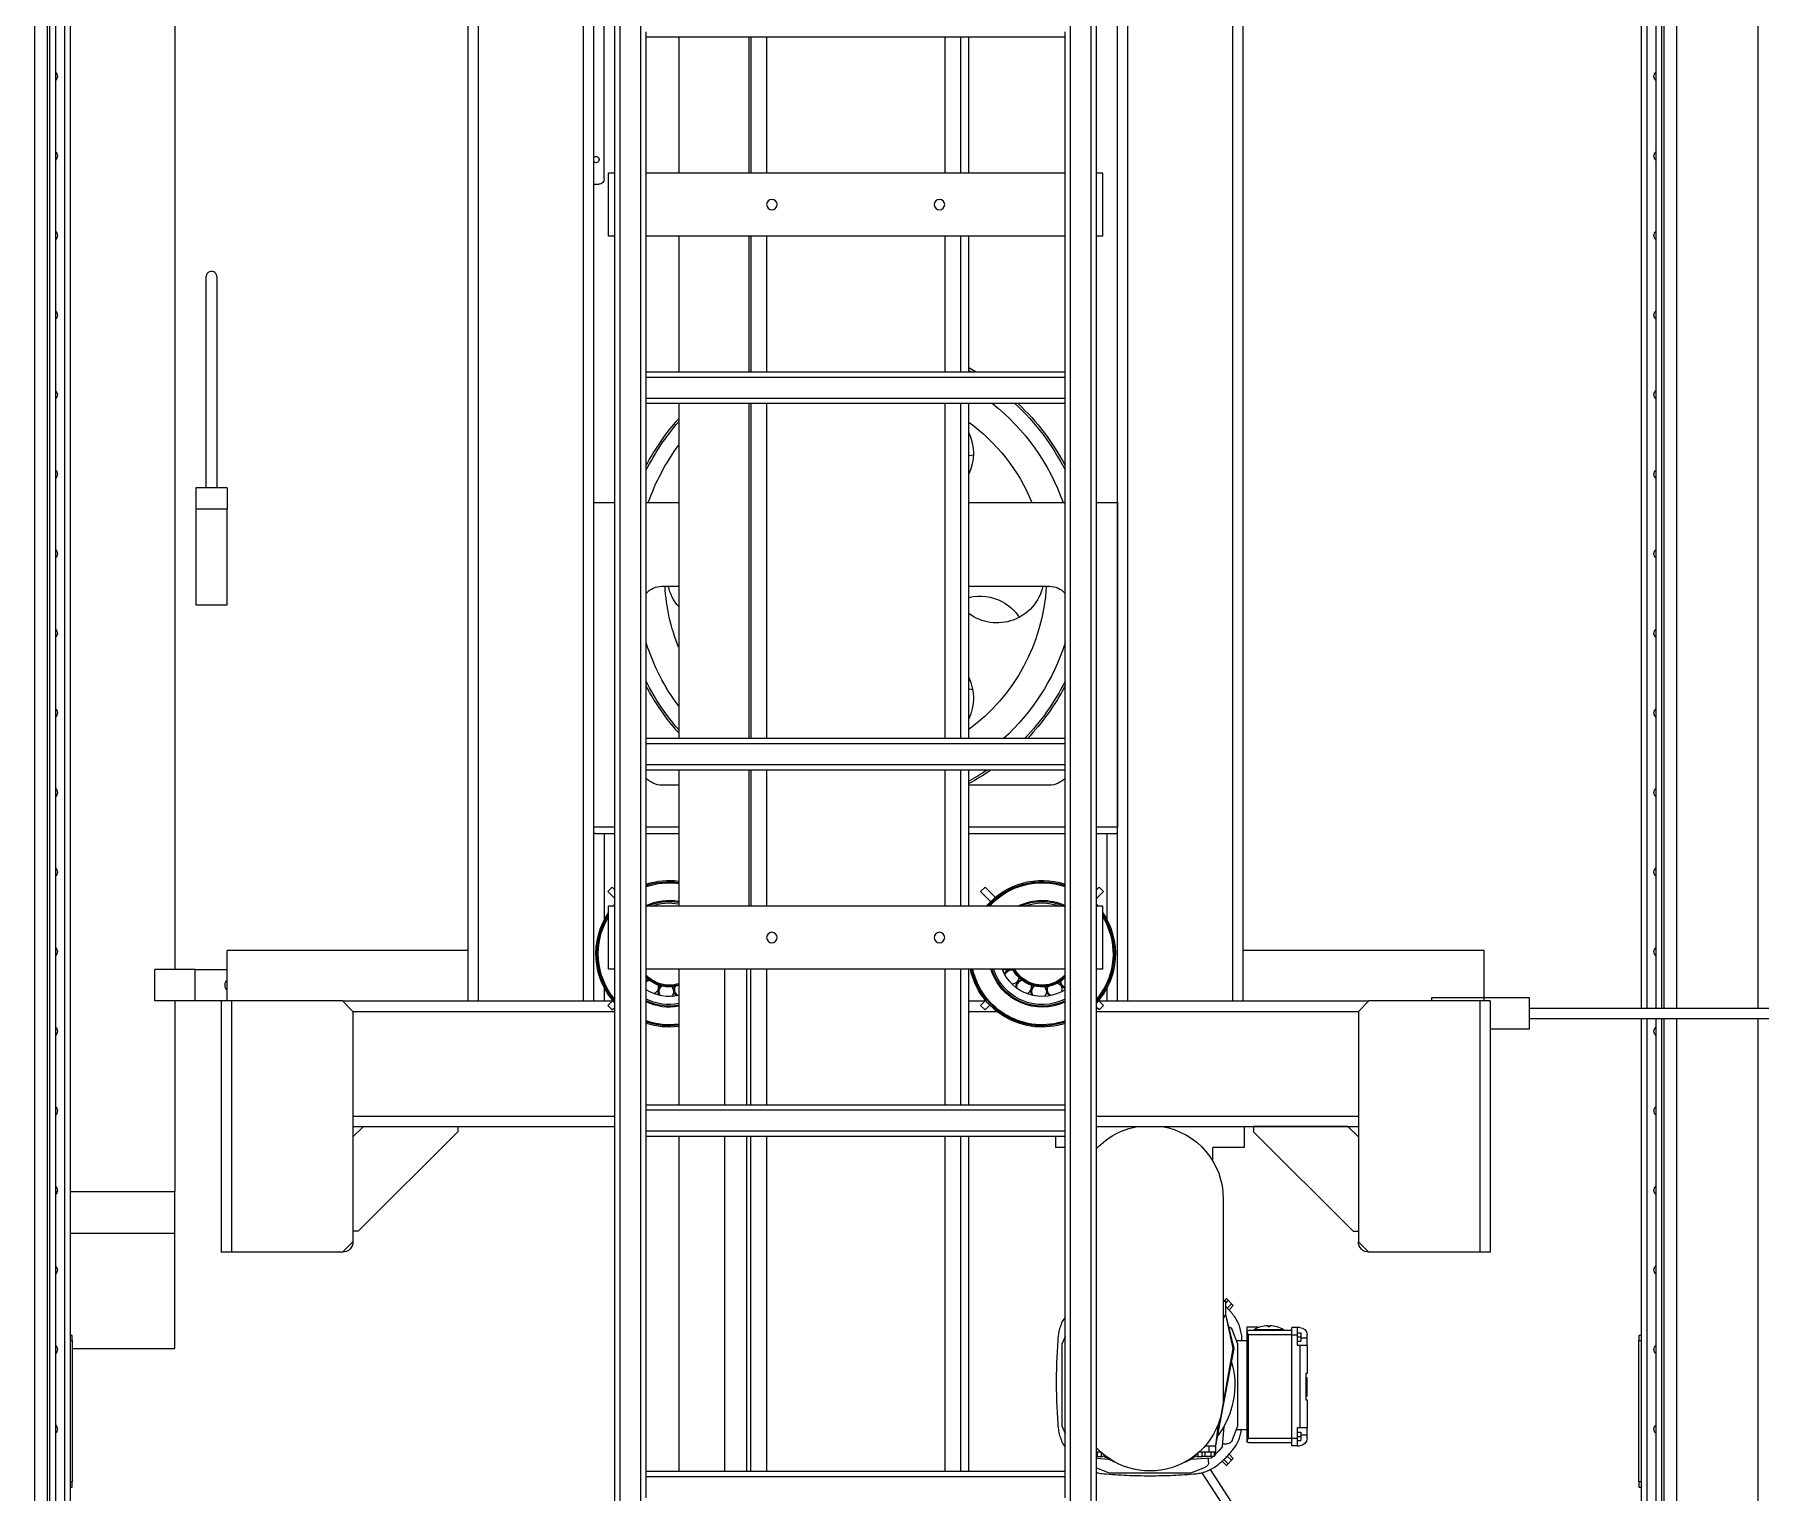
# Model space of a CAD drawing. Header units: millimetres. Extents: x 6622 to 532820, y 3370 to 359312.
# Drawn here: x 470066 to 471714, y 353406 to 354798 of the extents above; entities that cross this region are included whole.
import ezdxf

# ---------------------------------------------------------------- set-up
doc = ezdxf.new("R2010")
doc.units = ezdxf.units.MM

# ---------------------------------------------------------------- blocks, each defined once
blk = doc.blocks.new('A$C3E973D8C')
at = {"color": 2, "linetype": 'Continuous', "lineweight": 25}
for p, q in [((988.6, 9719.7), (988.6, 7620.2)), ((1066, 7620.2), (1066, 9397.1)), ((1078, 7620.2), (1078, 9397.1)), ((1080.6, 9397.1), (1080.6, 7620.2)), ((2619.5, 5560.1), (2619.5, 9397.1)), ((2622.1, 9397.1), (2622.1, 5565.3)), ((2634.1, 9397.1), (2634.1, 5744.1)), ((1086, 9297.1), (1086, 7620.2)), ((2614.1, 9297.1), (2614.1, 5560.1)), ((1625, 4197.5), (1625, 8927.5)), ((1645, 4197.5), (1645, 8927.5)), ((2055, 4197.5), (2055, 8927.5)), ((2075, 4197.5), (2075, 8927.5)), ((1480, 7627.1), (1480, 8877.1)), ((1490, 7627.1), (1490, 8877.1)), ((1590, 7627.1), (1590, 8877.1)), ((1620, 8417.5), (1620, 8867.6)), ((2080, 8417.5), (2080, 8867.6)), ((2110, 7627.1), (2110, 8877.1)), ((2220, 7627.1), (2220, 8877.1)), ((2210, 7627.1), (2210, 8837.1)), ((1600, 7793.1), (1600, 8711.1)), ((2100, 7793.1), (2100, 8711.1)), ((2500, 8645.1), (2500, 7657.1)), ((1094.5, 8624.1), (1094.5, 7620.2)), ((1100, 8624.1), (1100, 7620.2)), ((2600, 8624.1), (2600, 5760.1)), ((2605.5, 8624.1), (2605.5, 5760.1)), ((2090, 8412.1), (2090, 8582.1)), ((1650, 8547.5), (1650, 8552.5)), ((1650, 8227.6), (1650, 8547.5)), ((1650, 8547.5), (2050, 8547.5)), ((1742, 8417.5), (1742, 8547.5)), ((1750, 8547.5), (1750, 8417.5)), ((1765, 8547.5), (1765, 8417.5)), ((1935, 8547.5), (1935, 8417.5)), ((1950, 8547.5), (1950, 8417.5)), ((1952, 8547.5), (1952, 8417.5)), ((2019, 8547.5), (2019, 8417.5)), ((2050, 8547.5), (2050, 8552.5)), ((2050, 8227.6), (2050, 8547.5)), ((1614, 8357.6), (1614, 8417.5)), ((1614, 8417.5), (1620, 8417.5)), ((1620, 8357.6), (1620, 8417.5)), ((1650, 8417.5), (2050, 8417.5)), ((2080, 8357.6), (2080, 8417.5)), ((2080, 8417.5), (2086, 8417.5)), ((2086, 8357.6), (2086, 8417.5)), ((2100, 8407.1), (2095, 8407.1)), ((1614, 8357.6), (1620, 8357.6)), ((1620, 7717.5), (1620, 8357.6)), ((1650, 8357.6), (2050, 8357.6)), ((1742, 8227.6), (1742, 8357.6)), ((1750, 8357.6), (1750, 8227.6)), ((1765, 8357.6), (1765, 8227.6)), ((1935, 8357.6), (1935, 8227.6)), ((1950, 8357.6), (1950, 8227.6)), ((1952, 8357.6), (1952, 8227.6)), ((2019, 8357.6), (2019, 8227.6)), ((2080, 8357.6), (2086, 8357.6)), ((2080, 7717.5), (2080, 8357.6)), ((2459.9, 8319), (2459.9, 8117.2)), ((2470.1, 8117.2), (2470.1, 8319)), ((1650, 8222.6), (1650, 8227.6)), ((1650, 8227.6), (2050, 8227.6)), ((2050, 8222.6), (2050, 8227.6)), ((1650, 8222.6), (2050, 8222.6)), ((1650, 8202.5), (1650, 8222.6)), ((2050, 8202.5), (2050, 8222.6)), ((1650, 8197.6), (1650, 8202.5)), ((1650, 8202.5), (2050, 8202.5)), ((1650, 7877.6), (1650, 8197.6)), ((1650, 8197.6), (2050, 8197.6)), ((1742, 7877.6), (1742, 8197.6)), ((1750, 8197.6), (1750, 7877.6)), ((1765, 8197.6), (1765, 7877.6)), ((1935, 8197.6), (1935, 7877.6)), ((1950, 8197.6), (1950, 7877.6)), ((1952, 8197.6), (1952, 7877.6)), ((2019, 8197.6), (2019, 7877.6)), ((2050, 8197.6), (2050, 8202.5)), ((2050, 7877.6), (2050, 8197.6)), ((2450, 8117.2), (2450, 8096.6)), ((2450, 8117.2), (2480, 8117.2)), ((2480, 8117.2), (2480, 8096.6)), ((1620, 8103.1), (1600, 8103.1)), ((1600, 8103.1), (1600, 7793.1)), ((1742, 8103.1), (1650, 8103.1)), ((2050, 8103.1), (2019, 8103.1)), ((2100, 8103.1), (2080, 8103.1)), ((2100, 7793.1), (2100, 8103.1)), ((2450, 8096.6), (2480, 8096.6)), ((2450, 8005.5), (2450, 8096.6)), ((2480, 8096.6), (2480, 8005.5)), ((1742, 8023.1), (1665, 8023.1)), ((2035, 8023.1), (2019, 8023.1)), ((2480, 8005.5), (2450, 8005.5)), ((1650, 7872.6), (1650, 7877.6)), ((1650, 7877.6), (2050, 7877.6)), ((1650, 7872.6), (2050, 7872.6)), ((1650, 7852.6), (1650, 7872.6)), ((2050, 7872.6), (2050, 7877.6)), ((2050, 7852.6), (2050, 7872.6)), ((1650, 7852.6), (2050, 7852.6)), ((1650, 7847.6), (1650, 7852.6)), ((1650, 7527.5), (1650, 7847.6)), ((1650, 7847.6), (2050, 7847.6)), ((1742, 7717.5), (1742, 7847.6)), ((1750, 7847.6), (1750, 7717.5)), ((1765, 7847.6), (1765, 7717.5)), ((1935, 7847.6), (1935, 7717.5)), ((1950, 7847.6), (1950, 7717.5)), ((1952, 7847.6), (1952, 7717.5)), ((2019, 7847.6), (2019, 7717.5)), ((2050, 7847.6), (2050, 7852.6)), ((2050, 7527.5), (2050, 7847.6)), ((1665, 7833.1), (1742, 7833.1)), ((2019, 7833.1), (2035, 7833.1)), ((1600, 7793.1), (1620, 7793.1)), ((1600, 7787.1), (1600, 7793.1)), ((1600, 7787.1), (1601.3, 7787.1)), ((1600, 7627.1), (1600, 7787.1)), ((1610, 7787.1), (1601.3, 7787.1)), ((1620, 7787.1), (1610, 7787.1)), ((1610, 7787.1), (1610, 7704.6)), ((1650, 7793.1), (1742, 7793.1)), ((1742, 7787.1), (1650, 7787.1)), ((2019, 7793.1), (2050, 7793.1)), ((2050, 7787.1), (2019, 7787.1)), ((2080, 7793.1), (2100, 7793.1)), ((2090, 7787.1), (2080, 7787.1)), ((2098.7, 7787.1), (2090, 7787.1)), ((2090, 7787.1), (2090, 7704.6)), ((2098.7, 7787.1), (2100, 7787.1)), ((2100, 7787.1), (2100, 7793.1)), ((2100, 7627.1), (2100, 7787.1)), ((1617.6, 7735.8), (1613.3, 7731.5)), ((1613.3, 7731.5), (1620, 7724.9)), ((1617.6, 7735.8), (1620, 7733.3)), ((1726.4, 7735.8), (1716.7, 7726)), ((1730.7, 7731.5), (1721.1, 7722)), ((1730.7, 7731.5), (1726.4, 7735.8)), ((2082.4, 7735.8), (2080, 7733.3)), ((2086.7, 7731.5), (2080, 7724.9)), ((2086.7, 7731.5), (2082.4, 7735.8)), ((1614, 7717.5), (1620, 7717.5)), ((1614, 7657.5), (1614, 7717.5)), ((1620, 7719), (1618.8, 7717.5)), ((1620, 7657.5), (1620, 7717.5)), ((1650, 7717.5), (2050, 7717.5)), ((2081.2, 7717.5), (2080, 7719)), ((2080, 7717.5), (2086, 7717.5)), ((2080, 7657.5), (2080, 7717.5)), ((2086, 7657.5), (2086, 7717.5)), ((1250, 7630.1), (1250, 7675.1)), ((1250, 7675.1), (1480, 7675.1)), ((2220, 7675.1), (2450, 7675.1)), ((2450, 7627.1), (2450, 7675.1)), ((1614, 7657.5), (1620, 7657.5)), ((1620, 7017.6), (1620, 7657.5)), ((1650, 7657.5), (2050, 7657.5)), ((1742, 7527.5), (1742, 7657.5)), ((1750, 7657.5), (1750, 7527.5)), ((1765, 7657.5), (1765, 7527.5)), ((1935, 7657.5), (1935, 7527.5)), ((1950, 7527.5), (1950, 7657.5)), ((1954, 7527.5), (1954, 7657.5)), ((1975, 7527.5), (1975, 7657.5)), ((2019, 7657.5), (2019, 7527.5)), ((2049.9, 7649.3), (2050, 7648.8)), ((2080, 7657.5), (2086, 7657.5)), ((2080, 7017.6), (2080, 7657.5)), ((2480.6, 7657.1), (2450, 7657.1)), ((2480.6, 7627.1), (2480.6, 7657.1)), ((2480.6, 7657.1), (2519.3, 7657.1)), ((2519.3, 7627.1), (2519.3, 7657.1)), ((1610, 7639.6), (1610, 7627.1)), ((2090, 7639.6), (2090, 7627.1)), ((1206.7, 7620.2), (712.1, 7620.2)), ((1206.7, 7600.1), (1206.7, 7630.1)), ((1206.7, 7630.1), (1250, 7630.1)), ((1244, 7627.1), (1244, 7387.1)), ((1244, 7627.1), (1254, 7627.1)), ((1250, 7627.1), (1250, 7630.1)), ((1250, 7630.1), (1300, 7630.1)), ((1254, 7627.1), (1254, 7387.1)), ((1254, 7627.1), (1360, 7627.1)), ((1300, 7630.1), (1300, 7627.1)), ((1370, 7617.1), (1360, 7627.1)), ((1480, 7627.1), (1360, 7627.1)), ((1370, 7617.1), (1370, 7397.1)), ((1620, 7617.1), (1370, 7617.1)), ((1490, 7627.1), (1480, 7627.1)), ((1590, 7627.1), (1490, 7627.1)), ((1600, 7627.1), (1590, 7627.1)), ((1610, 7627.1), (1600, 7627.1)), ((1617.8, 7627.1), (1610, 7627.1)), ((1613.3, 7622.7), (1618.1, 7627.4)), ((1613.3, 7622.7), (1617.6, 7618.4)), ((1617.6, 7618.4), (1620, 7620.9)), ((1742, 7617.1), (1715.3, 7617.1)), ((1726.4, 7618.4), (1721.9, 7623)), ((1730.7, 7622.7), (1725.9, 7627.4)), ((1742, 7627.1), (1726.2, 7627.1)), ((1726.4, 7618.4), (1730.7, 7622.7)), ((2082.4, 7618.4), (2080, 7620.9)), ((2330, 7617.1), (2080, 7617.1)), ((2086.7, 7622.7), (2081.9, 7627.4)), ((2090, 7627.1), (2082.2, 7627.1)), ((2082.4, 7618.4), (2086.7, 7622.7)), ((2100, 7627.1), (2090, 7627.1)), ((2110, 7627.1), (2100, 7627.1)), ((2210, 7627.1), (2110, 7627.1)), ((2220, 7627.1), (2210, 7627.1)), ((2340, 7627.1), (2220, 7627.1)), ((2340, 7627.1), (2330, 7617.1)), ((2330, 7617.1), (2330, 7397.1)), ((2340, 7627.1), (2446, 7627.1)), ((2446, 7627.1), (2446, 7387.1)), ((2446, 7627.1), (2456, 7627.1)), ((2456, 7627.1), (2480.6, 7627.1)), ((2456, 7627.1), (2456, 7387.1)), ((2480.6, 7627.1), (2519.3, 7627.1)), ((2500, 7627.1), (2500, 7445.1)), ((712.1, 7610), (1206.7, 7610)), ((988.6, 7610), (988.6, 5744.1)), ((1066, 5744.1), (1066, 7610)), ((1078, 5565.3), (1078, 7610)), ((1080.6, 7610), (1080.6, 5560.1)), ((1086, 7610), (1086, 5560.1)), ((1094.5, 7610), (1094.5, 5760.1)), ((1100, 7610), (1100, 5760.1)), ((1206.7, 7600.1), (1244, 7600.1)), ((1620, 7517.1), (1370, 7517.1)), ((1650, 7527.5), (2050, 7527.5)), ((1650, 7522.6), (1650, 7527.5)), ((1650, 7522.6), (2050, 7522.6)), ((1650, 7502.6), (1650, 7522.6)), ((2050, 7522.6), (2050, 7527.5)), ((2050, 7502.6), (2050, 7522.6)), ((2330, 7517.1), (2080, 7517.1)), ((1380, 7507.1), (1370, 7497.1)), ((1620, 7507.1), (1370, 7507.1)), ((1470, 7502.1), (1375, 7407.1)), ((1380, 7507.1), (1470, 7507.1)), ((1470, 7507.1), (1470, 7502.1)), ((1479, 7507.1), (1479, 7487.1)), ((1650, 7502.6), (2050, 7502.6)), ((1650, 7497.6), (1650, 7502.6)), ((2050, 7497.6), (2050, 7502.6)), ((2330, 7507.1), (2080, 7507.1)), ((2230, 7507.1), (2230, 7502.1)), ((2320, 7507.1), (2230, 7507.1)), ((2230, 7502.1), (2325, 7407.1)), ((2330, 7497.1), (2320, 7507.1)), ((1479, 7487.1), (1509, 7487.1)), ((1509, 7474.2), (1509, 7487.1)), ((1650, 7177.5), (1650, 7497.6)), ((1650, 7497.6), (2050, 7497.6)), ((1650, 7487.1), (1659, 7487.1)), ((1659, 7487.1), (1659, 7497.6)), ((1742, 7177.5), (1742, 7497.6)), ((1750, 7497.6), (1750, 7177.5)), ((1765, 7497.6), (1765, 7177.5)), ((1935, 7497.6), (1935, 7177.5)), ((1950, 7177.5), (1950, 7497.6)), ((1954, 7177.5), (1954, 7497.6)), ((1975, 7177.5), (1975, 7497.6)), ((2019, 7497.6), (2019, 7177.5)), ((2050, 7177.5), (2050, 7497.6)), ((1499, 7438.1), (1499, 7248.1)), ((2500, 7405.1), (2500, 7445.1)), ((2600, 7445.1), (2500, 7445.1)), ((2614.1, 7445.1), (2612.4, 7445.1)), ((1375, 7407.1), (1370, 7407.1)), ((2325, 7407.1), (2330, 7407.1)), ((2600, 7405.1), (2500, 7405.1)), ((2500, 7295.1), (2500, 7405.1)), ((1244, 7387.1), (1254, 7387.1)), ((1254, 7387.1), (1360, 7387.1)), ((1360, 7387.1), (1370, 7397.1)), ((2330, 7397.1), (2340, 7387.1)), ((2340, 7387.1), (2446, 7387.1)), ((2446, 7387.1), (2456, 7387.1)), ((1489.4, 7336.2), (1491, 7337.8)), ((1493.5, 7332), (1489.4, 7336.2)), ((1489.9, 7327.9), (1496.5, 7335.2)), ((1491, 7337.8), (1494.3, 7341.1)), ((1491, 7337.8), (1495.1, 7333.7)), ((1494.3, 7341.1), (1495.9, 7342.7)), ((1494.3, 7341.1), (1496.5, 7338.8)), ((1495.9, 7342.7), (1498.5, 7340.1)), ((1496.5, 7340.1), (1499, 7340.1)), ((1496.5, 7327.6), (1496.5, 7340.1)), ((1488.5, 7295.2), (1496.5, 7327.6)), ((1489.5, 7295.2), (1496.5, 7327.6)), ((1499, 7323.3), (1496.5, 7327.6)), ((1100, 7307.6), (1102, 7307.6)), ((1102, 7302.6), (1100, 7302.6)), ((1102, 7307.6), (1102, 7302.6)), ((1102, 7167.6), (1102, 7302.6)), ((1419, 7305.2), (1419, 7308.2)), ((1419, 7298.2), (1419, 7305.2)), ((1425, 7305.2), (1419, 7305.2)), ((1428.5, 7310.2), (1425, 7310.2)), ((1425, 7310.2), (1425, 7306.2)), ((1428.5, 7306.2), (1425, 7306.2)), ((1425, 7306.2), (1425, 7302.2)), ((1428.5, 7302.2), (1425, 7302.2)), ((1426, 7315.2), (1428.5, 7315.2)), ((1428.5, 7315.2), (1433.5, 7315.2)), ((1428.5, 7315.2), (1428.5, 7308.2)), ((1428.5, 7308.2), (1428.5, 7298.2)), ((1433.5, 7308.2), (1428.5, 7308.2)), ((1433.5, 7308.2), (1433.5, 7315.2)), ((1433.5, 7312.2), (1475, 7312.2)), ((1433.5, 7308.2), (1475, 7308.2)), ((1433.5, 7209.2), (1433.5, 7308.2)), ((1441.5, 7313.2), (1441.5, 7312.2)), ((1469.5, 7313.2), (1441.5, 7313.2)), ((1454.5, 7315.8), (1455.5, 7315.8)), ((1455.5, 7315.8), (1456.5, 7315.8)), ((1466, 7315), (1466, 7315.7)), ((1476, 7315.7), (1466, 7315.7)), ((1469.5, 7312.2), (1469.5, 7313.2)), ((1475, 7209.2), (1475, 7308.2)), ((1476, 7311.2), (1476, 7315.7)), ((1476, 7310.8), (1476, 7311.2)), ((1476, 7206.5), (1476, 7310.8)), ((1486.4, 7302.7), (1476, 7302.7)), ((1481.2, 7302.7), (1481.4, 7307.1)), ((1485, 7299.2), (1490.6, 7313.1)), ((1650, 7306.6), (1653, 7299.2)), ((2598, 7307.6), (2600, 7307.6)), ((2598, 7302.6), (2598, 7307.6)), ((2600, 7302.6), (2598, 7302.6)), ((2598, 7302.6), (2598, 7167.6)), ((1419, 7298.2), (1419, 7271.2)), ((1426, 7298.2), (1419, 7298.2)), ((1426, 7298.2), (1426, 7219.2)), ((1428.5, 7298.2), (1426, 7298.2)), ((1485, 7221.2), (1485, 7299.2)), ((1506, 7202.1), (1488.5, 7295.2)), ((1506, 7202.1), (1489.5, 7295.2)), ((1653, 7299.2), (1653, 7221.2)), ((2598, 7295.1), (2500, 7295.1)), ((1419, 7271.2), (1420, 7271.2)), ((1420, 7271.2), (1420, 7246.2)), ((1419, 7267.2), (1420, 7267.2)), ((1419, 7265.6), (1419, 7267.2)), ((1419, 7267.2), (1420, 7267.2)), ((1419, 7267.2), (1419, 7267.2)), ((1419, 7265.6), (1419, 7265.5)), ((1419, 7265.6), (1420, 7265.6)), ((1419, 7260.9), (1419, 7265.5)), ((1420, 7265.5), (1419, 7265.5)), ((1419, 7260.9), (1420, 7260.9)), ((1419, 7260.9), (1419, 7260.9)), ((1419, 7260.5), (1419, 7260.9)), ((1419, 7260.9), (1420, 7260.9)), ((1420, 7260.5), (1419, 7260.5)), ((1419, 7252.9), (1419, 7260.5)), ((1419, 7252.9), (1420, 7252.9)), ((1419, 7249.6), (1419, 7252.9)), ((1419, 7249.6), (1420, 7249.6)), ((1419, 7246.2), (1419, 7219.2)), ((1420, 7246.2), (1419, 7246.2)), ((1419, 7219.2), (1426, 7219.2)), ((1419, 7212.2), (1419, 7219.2)), ((1426, 7219.2), (1428.5, 7219.2)), ((1428.5, 7219.2), (1428.5, 7209.2)), ((1490.6, 7207.3), (1485, 7221.2)), ((1499.6, 7201.4), (1498.2, 7220.8)), ((1506, 7202.1), (1503.6, 7223.2)), ((1653, 7221.2), (1650, 7213.8)), ((1419, 7209.2), (1419, 7212.2)), ((1419, 7212.2), (1425, 7212.2)), ((1428.5, 7215.2), (1425, 7215.2)), ((1425, 7215.2), (1425, 7211.2)), ((1428.5, 7211.2), (1425, 7211.2)), ((1425, 7211.2), (1425, 7207.2)), ((1428.5, 7207.2), (1425, 7207.2)), ((1428.5, 7202.2), (1426, 7202.2)), ((1428.5, 7209.2), (1433.5, 7209.2)), ((1428.5, 7209.2), (1428.5, 7202.2)), ((1428.5, 7202.2), (1433.5, 7202.2)), ((1433.5, 7209.2), (1475, 7209.2)), ((1433.5, 7202.2), (1433.5, 7209.2)), ((1475, 7205.2), (1433.5, 7205.2)), ((1486.4, 7217.7), (1476, 7217.7)), ((1476, 7206.2), (1476, 7206.5)), ((1499.4, 7204.2), (1495.2, 7204.2)), ((1493.5, 7194.1), (1489.4, 7190)), ((1489.4, 7190), (1491, 7188.3)), ((1495.1, 7192.4), (1491, 7188.3)), ((1491, 7188.3), (1494.3, 7185.1)), ((1498.3, 7189.2), (1494.3, 7185.1)), ((1500, 7187.6), (1495.9, 7183.4)), ((1516.2, 7202.1), (1506, 7202.1)), ((1506.3, 7200.9), (1506, 7202.1)), ((1506.3, 7200.7), (1506, 7202.1)), ((1506.3, 7202.1), (1506.3, 7196.1)), ((1506.3, 7196.1), (1512.3, 7196.1)), ((1506.3, 7194.6), (1506.3, 7196.1)), ((1507.5, 7192.1), (1507.5, 7196.1)), ((1507.5, 7192.1), (1510.4, 7192.1)), ((1529.6, 7189.4), (1510.2, 7190.8)), ((1510.4, 7192.1), (1510.4, 7196.1)), ((1510.4, 7192.1), (1516.2, 7192.1)), ((1516.2, 7202.1), (1512.3, 7202.1)), ((1512.3, 7196.1), (1512.3, 7202.1)), ((1512.3, 7196.1), (1522.1, 7196.1)), ((1513, 7186.4), (1513, 7190.6)), ((1516.2, 7192.1), (1516.2, 7196.1)), ((1516.2, 7192.1), (1519.1, 7192.1)), ((1519.1, 7192.1), (1519.1, 7196.1)), ((1523.3, 7192.1), (1519.1, 7192.1)), ((1523.3, 7195.1), (1523.3, 7194.6)), ((1523.3, 7194.6), (1523.3, 7192.1)), ((1523.3, 7194.6), (1523.9, 7194.6)), ((1524.3, 7192.1), (1523.3, 7192.1)), ((1620, 7190.2), (1608.4, 7189.4)), ((1614.1, 7194.6), (1615.3, 7194.6)), ((1615.3, 7192.1), (1614.3, 7192.1)), ((1615.3, 7194.6), (1615.3, 7195.6)), ((1615.3, 7192.1), (1615.3, 7194.6)), ((1619.5, 7192.1), (1615.3, 7192.1)), ((1615.9, 7196.1), (1620, 7196.1)), ((1619.5, 7196.1), (1619.5, 7192.1)), ((1619.5, 7192.1), (1620, 7192.1)), ((1511.5, 7179.4), (1473.6, 7121.2)), ((1480.3, 7116.8), (1519.2, 7176.5)), ((1494.3, 7185.1), (1495.9, 7183.4)), ((1530, 7176.2), (1516.1, 7181.8)), ((1608, 7176.2), (1530, 7176.2)), ((1620, 7181), (1608, 7176.2)), ((1650, 7172.5), (1650, 7177.5)), ((1650, 7177.5), (2050, 7177.5)), ((1650, 7172.5), (2050, 7172.5)), ((1650, 7152.5), (1650, 7172.5)), ((2050, 7172.5), (2050, 7177.5)), ((2050, 7152.5), (2050, 7172.5)), ((1100, 7167.6), (1102, 7167.6)), ((1102, 7162.6), (1100, 7162.6)), ((1102, 7167.6), (1102, 7162.6)), ((2598, 7167.6), (2600, 7167.6)), ((2598, 7162.6), (2598, 7167.6)), ((2600, 7162.6), (2598, 7162.6))]:
    blk.add_line(p, q, dxfattribs=at)
at = {"color": 2, "linetype": 'Continuous', "lineweight": 25, "flags": 128}
for points in [[(2459.9, 8319), (2459.9, 8319.3), (2460.2, 8320.6), (2460.8, 8321.7), (2461.8, 8322.6), (2463, 8323.3), (2464.3, 8323.6), (2465.7, 8323.6), (2467, 8323.3), (2468.2, 8322.6), (2469.2, 8321.7), (2469.8, 8320.6), (2470.1, 8319.3), (2470.1, 8319)], [(1734.8, 8227.6), (1738.9, 8229.9), (1742, 8231.6)], [(1742, 8229.3), (1739.3, 8227.8), (1738.8, 8227.6)], [(1742, 8148), (1739.7, 8148.4), (1737.5, 8148.5)], [(1738.2, 7924.2), (1739.8, 7924.4), (1742, 7924.9)], [(2050, 7646.4), (2049.2, 7646.9), (2047.8, 7647.4)], [(2450, 7637.3), (2450, 7637.3), (2450.8, 7637.9), (2451.4, 7638.9), (2451.9, 7640.1), (2452.1, 7641.4), (2452.1, 7642.8), (2451.9, 7644.1), (2451.4, 7645.3), (2450.8, 7646.3), (2450, 7646.9), (2450, 7646.9)], [(1510.2, 7190.8), (1508.8, 7192), (1508.6, 7192.1)]]:
    blk.add_lwpolyline(points, dxfattribs=at)
at = {"color": 2, "linetype": 'Continuous', "lineweight": 25}
for centre in [(1770, 8387.6), (1930, 8387.6), (1770, 7687.6), (1930, 7687.6)]:
    blk.add_circle(centre, 5, dxfattribs=at)
for centre, radius, start, end in [((1082.3, 8510.1), 5.4, 313.3625, 46.6375), ((2617.7, 8510.1), 5.4, 132.045, 227.955), ((1082.3, 8434.1), 5.4, 313.3625, 46.6375), ((2098, 8430.6), 3, 48.1897, 270), ((2098, 8430.6), 3, 270, 311.8103), ((2617.7, 8434.1), 5.4, 132.045, 227.955), ((2095, 8412.1), 5, 180, 270), ((1082.3, 8358.1), 5.4, 313.3625, 46.6375), ((2617.7, 8358.1), 5.4, 132.045, 227.955), ((1082.3, 8282.1), 5.4, 313.3625, 46.6375), ((2617.7, 8282.1), 5.4, 132.045, 227.955), ((1082.3, 8206.1), 5.4, 313.3625, 46.6375), ((2617.7, 8206.1), 5.4, 132.045, 227.955), ((1850, 8033.1), 224, 132.7644, 153.2345), ((1850, 8033.1), 226, 133.3098, 152.2461), ((1850, 8033.1), 210, 128.4551, 160.5288), ((1850, 8033.1), 182.3, 126.3326, 157.4177), ((1850, 8033.1), 226, 27.7539, 41.6009), ((1850, 8033.1), 224, 26.7655, 41.0214), ((1782.5, 8150), 45, 154.1581, 205.8419), ((1850, 8033.1), 210, 19.4712, 36.4127), ((1082.3, 8130.1), 5.4, 313.3625, 46.6375), ((2617.7, 8130.1), 5.4, 132.045, 227.955), ((1082.3, 8054.1), 5.4, 313.3625, 46.6375), ((2617.7, 8054.1), 5.4, 132.045, 227.955), ((1665, 8003.1), 20, 90, 138.5904), ((1850, 8033.1), 182.3, 183.1447, 233.6674), ((1715, 8033.1), 45, 192.8396, 306.8699), ((1731.4, 7968.7), 45, 76.3425, 118.5133), ((1850, 8033.1), 182.3, 337.9885, 356.8553), ((1985, 8033.1), 45, 319.0739, 347.1604), ((2035, 8003.1), 20, 41.4096, 90), ((1731.4, 7968.7), 45, 118.5133, 146.6275), ((1082.3, 7978.1), 5.4, 313.3625, 46.6375), ((2617.7, 7978.1), 5.4, 132.045, 227.955), ((1850, 8033.1), 210, 197.7528, 227.7923), ((1850, 8033.1), 210, 323.5873, 342.2472), ((1850, 8033.1), 224, 206.7655, 223.981), ((1850, 8033.1), 226, 207.7539, 223.4937), ((1782.5, 7916.2), 45, 154.1581, 205.8419), ((1850, 8033.1), 224, 318.9786, 333.2345), ((1850, 8033.1), 226, 318.3991, 332.2461), ((1082.3, 7902.1), 5.4, 313.3625, 46.6375), ((2617.7, 7902.1), 5.4, 132.045, 227.955), ((1850, 8033.1), 226, 235.1868, 241.4532), ((1850, 8033.1), 224, 235.9294, 241.1746), ((1082.3, 7826.1), 5.4, 313.3625, 46.6375), ((1665, 7853.1), 20, 221.4096, 270), ((2035, 7853.1), 20, 270, 318.5904), ((2617.7, 7826.1), 5.4, 132.045, 227.955), ((1082.3, 7750.1), 5.4, 313.3625, 46.6375), ((2617.7, 7750.1), 5.4, 132.045, 227.955), ((1672, 7672.1), 70, 40.4878, 108.3177), ((1672, 7672.1), 68.8, 41.3115, 108.6355), ((1672, 7672.1), 67.8, 42.1146, 108.942), ((2028, 7672.1), 70, 71.6823, 97.387), ((2028, 7672.1), 68.8, 71.3645, 97.5114), ((2028, 7672.1), 67.8, 71.058, 97.6312), ((1672, 7672.1), 51, 63.0215, 115.5547), ((1672, 7672.1), 50, 65.3675, 114.6325), ((1672, 7672.1), 48.5, 69.5723, 110.4277), ((2028, 7672.1), 51, 64.4453, 100.1642), ((2028, 7672.1), 50, 65.3675, 100.3698), ((2028, 7672.1), 48.5, 69.5723, 100.6942), ((1672, 7672.1), 70, 145.9523, 222.0246), ((1672, 7672.1), 68.8, 147.3986, 220.9493), ((1672, 7672.1), 67.8, 157.3145, 219.8914), ((1672, 7672.1), 67.8, 148.8473, 157.3145), ((2028, 7672.1), 70, 317.9754, 34.0477), ((2028, 7672.1), 67.8, 320.1086, 31.1527), ((2028, 7672.1), 68.8, 337.3145, 32.6014), ((1082.3, 7674.1), 5.4, 313.3625, 46.6375), ((2617.7, 7674.1), 5.4, 132.045, 227.955), ((1672, 7672.1), 70, 251.6823, 348.0032), ((1672, 7672.1), 31.7, 225.9937, 332.674), ((1672, 7672.1), 40.8, 237.3997, 339.1252), ((1672, 7672.1), 51, 244.4453, 343.4236), ((1672, 7672.1), 67.8, 251.058, 347.6029), ((1672, 7672.1), 50, 243.8961, 343.0822), ((1672, 7672.1), 48.5, 243.0246, 342.5424), ((1672, 7672.1), 30, 222.8334, 268.7916), ((1672, 7672.1), 31, 224.7913, 268.7916), ((1672, 7672.1), 31, 268.7916, 332.0076), ((1672, 7672.1), 30, 268.7916, 330.9875), ((1690.1, 7640.7), 6.88, 352.1218, 76.0007), ((1700.8, 7650), 6.87, 186.4911, 270.37), ((1700.8, 7650), 6.87, 34.4918, 98.4925), ((1701.3, 7650.8), 6.88, 16.1218, 79.3789), ((1707.2, 7663.6), 6.87, 242.2189, 294.37), ((1700.8, 7650), 6.88, 14.6136, 34.4918), ((1672, 7672.1), 68.8, 337.3145, 347.7993), ((2028, 7672.1), 31.7, 253.4883, 313.8178), ((2028, 7672.1), 31, 268.7916, 314.8995), ((2028, 7672.1), 30, 268.7916, 317.1666), ((1647, 7645.8), 6.88, 295.471, 2.4925), ((1647.7, 7645.2), 6.87, 289.1561, 4.0007), ((1672, 7672.1), 68.8, 251.3645, 337.3145), ((1659.9, 7637.9), 6.88, 114.4911, 198.37), ((1659.9, 7637.9), 6.87, 302.6136, 26.4925), ((1660.8, 7637.6), 6.88, 304.1218, 28.0007), ((1674.8, 7636), 6.88, 138.4911, 222.37), ((1674.8, 7636), 6.88, 34.4918, 50.4925), ((1675.8, 7636), 6.88, 328.1218, 52.0007), ((1674.8, 7636), 6.87, 326.6136, 34.4918), ((1689.3, 7640.2), 6.88, 162.4911, 246.37), ((1689.3, 7640.2), 6.88, 34.4918, 74.4925), ((1689.3, 7640.2), 6.88, 350.6136, 34.4918), ((2028, 7672.1), 30, 252.5424, 268.7916), ((2028, 7672.1), 31, 253.1227, 268.7916), ((2028, 7672.1), 40.8, 257.267, 302.6003), ((2015.9, 7637.9), 6.88, 302.6136, 26.4925), ((2016.8, 7637.6), 6.88, 304.1218, 28.0007), ((2030.8, 7636), 6.88, 138.4911, 222.37), ((2030.8, 7636), 6.87, 34.4918, 50.4925), ((2031.8, 7636), 6.88, 328.1218, 52.0007), ((2030.8, 7636), 6.87, 326.6136, 34.4918), ((2045.3, 7640.2), 6.88, 162.4911, 246.37), ((2045.3, 7640.2), 6.87, 46.7851, 74.4925), ((2028, 7672.1), 68.8, 319.0507, 337.3145), ((2028, 7672.1), 48.5, 259.3058, 296.9754), ((2028, 7672.1), 50, 259.6302, 296.1039), ((2028, 7672.1), 51, 259.8358, 295.5547), ((1082.3, 7598.1), 5.4, 313.3625, 46.6375), ((2028, 7672.1), 67.8, 262.3688, 288.942), ((2028, 7672.1), 68.8, 262.4886, 288.6355), ((2028, 7672.1), 70, 262.613, 288.3177), ((2617.7, 7598.1), 5.4, 132.045, 227.955), ((1082.3, 7522.1), 5.4, 313.3625, 46.6375), ((2617.7, 7522.1), 5.4, 132.045, 227.955), ((1569, 7438.1), 70, 99.6963, 180), ((1569, 7438.1), 70, 43.2332, 80.3037), ((1082.3, 7446.1), 5.4, 313.3625, 46.6375), ((2617.7, 7446.1), 5.4, 132.045, 227.955), ((1360, 7397.1), 10, 270, 0), ((2340, 7397.1), 10, 180, 270), ((1082.3, 7370.1), 5.4, 313.3625, 46.6375), ((2617.7, 7370.1), 5.4, 132.045, 227.955), ((1426, 7308.2), 7, 90, 180), ((1455.5, 7290.7), 26.5, 92.1662, 121.8908), ((1455.5, 7290.7), 26.5, 58.1092, 87.8354), ((1495.2, 7311.2), 5, 108.9639, 158), ((1082.3, 7294.1), 5.4, 313.3625, 46.6375), ((2617.7, 7294.1), 5.4, 132.045, 227.955), ((1569, 7260.2), 81, 164.3984, 216.8958), ((1569, 7248.1), 70, 180, 316.7668), ((1082.3, 7218.1), 5.4, 313.3625, 46.6375), ((2617.7, 7218.1), 5.4, 132.045, 227.955), ((1426, 7209.2), 7, 180, 270), ((1495.2, 7209.2), 5, 202, 270), ((1569, 7260.2), 91, 220.2725, 226.4754), ((1508.8, 7194.6), 2.5, 180, 239.3761), ((1518, 7186.4), 5, 180, 248), ((1569, 7260.2), 81, 237.1899, 247.3516), ((1569, 7260.2), 81, 292.6484, 302.7809)]:
    blk.add_arc(centre, radius, start, end, dxfattribs=at)
for points, knots in [([(1481.4, 7307.1), (1481.7, 7309), (1482.2, 7312.8), (1484, 7318.2), (1486.5, 7323.3), (1488.8, 7326.3), (1489.9, 7327.9)], [0, 0, 0, 0, 0.2499884, 0.4999944, 0.7499934, 1, 1, 1, 1]), ([(1650, 7325.2), (1650.5, 7324.5), (1652, 7322.3), (1654, 7318.2), (1655.8, 7312.8), (1656.3, 7309), (1656.6, 7307.1)], [0, 0, 0, 0, 0.121922, 0.414616, 0.707318, 1, 1, 1, 1]), ([(1454.5, 7315.8), (1454.5, 7316.2), (1454.5, 7317), (1454.5, 7317.1), (1454.5, 7317.1)], [0, 0, 0, 0, 0.509255, 1, 1, 1, 1]), ([(1454.5, 7315.8), (1454.5, 7315.9), (1454.5, 7316.2), (1454.5, 7316.1), (1454.5, 7316.1)], [0, 0, 0, 0, 0.7012577, 1, 1, 1, 1]), ([(1456.5, 7317.1), (1456.5, 7317.2), (1456.5, 7317.3), (1456.5, 7316.9), (1456.5, 7316.1), (1456.5, 7315.8)], [0, 0, 0, 0, 0.033841, 0.510854, 1, 1, 1, 1]), ([(1456.5, 7316.1), (1456.5, 7316.1), (1456.5, 7316.1), (1456.5, 7315.9), (1456.5, 7315.8)], [0, 0, 0, 0, 0.56442, 1, 1, 1, 1]), ([(1476, 7311.2), (1476, 7311.3), (1475.9, 7311.8), (1475.5, 7312.1), (1475.2, 7312.2), (1475, 7312.2), (1475, 7312.2)], [0, 0, 0, 0, 0.2516856, 0.6427434, 0.9958818, 1, 1, 1, 1]), ([(1475, 7308.2), (1475, 7308.2), (1475.2, 7308.7), (1475.6, 7309.4), (1476, 7310.3), (1476, 7310.7), (1476, 7310.8)], [0, 0, 0, 0, 0.004156, 0.535046, 0.825756, 1, 1, 1, 1]), ([(1656.6, 7307.1), (1657.1, 7299.8), (1658.2, 7285.1), (1658.6, 7263.1), (1658.2, 7241), (1657.1, 7226.3), (1656.6, 7219)], [0, 0, 0, 0, 0.250001, 0.500003, 0.749999, 1, 1, 1, 1]), ([(1656.6, 7219), (1656.3, 7217.1), (1655.8, 7213.4), (1654, 7208), (1652, 7203.8), (1650.5, 7201.6), (1650, 7201)], [0, 0, 0, 0, 0.292675, 0.585371, 0.87808, 1, 1, 1, 1]), ([(1476, 7206.5), (1476, 7206.7), (1475.9, 7207.3), (1475.5, 7208.2), (1475.2, 7208.9), (1475, 7209.2), (1475, 7209.2)], [0, 0, 0, 0, 0.251689, 0.642754, 0.995847, 1, 1, 1, 1]), ([(1475, 7205.2), (1475, 7205.2), (1475.2, 7205.2), (1475.6, 7205.3), (1476, 7205.8), (1476, 7206.1), (1476, 7206.2)], [0, 0, 0, 0, 0.004121, 0.535068, 0.825802, 1, 1, 1, 1]), ([(1489.9, 7198.3), (1488.8, 7199.8), (1486.5, 7202.8), (1484, 7208), (1482.3, 7212.9), (1481.9, 7216.3), (1481.7, 7217.7)], [0, 0, 0, 0, 0.265602, 0.531234, 0.796854, 1, 1, 1, 1]), ([(1504.2, 7184), (1501.6, 7186.2), (1496.5, 7190.6), (1492.1, 7195.7), (1489.9, 7198.3)], [0, 0, 0, 0, 0.5000003, 1, 1, 1, 1]), ([(1524.3, 7192.1), (1524.3, 7192.1), (1524.3, 7192.1), (1524.4, 7192.1), (1525, 7192.2), (1525.8, 7192.3), (1526.5, 7192.5), (1526.7, 7192.5)], [0, 0, 0, 0, 0.035251, 0.081322, 0.206531, 0.765362, 1, 1, 1, 1]), ([(1611.3, 7192.5), (1611.4, 7192.5), (1612, 7192.3), (1613, 7192.2), (1613.9, 7192.1), (1614.3, 7192.1), (1614.3, 7192.1)], [0, 0, 0, 0, 0.040369, 0.613876, 0.993681, 1, 1, 1, 1]), ([(1524.9, 7175.5), (1523.1, 7175.8), (1519.3, 7176.3), (1513.9, 7178.1), (1508.8, 7180.6), (1505.7, 7182.8), (1504.2, 7184)], [0, 0, 0, 0, 0.2499996, 0.4999983, 0.7500002, 1, 1, 1, 1]), ([(1569, 7173.6), (1561.6, 7173.6), (1546.9, 7173.8), (1532.3, 7174.9), (1524.9, 7175.5)], [0, 0, 0, 0, 0.5, 1, 1, 1, 1]), ([(1613.1, 7175.5), (1605.7, 7174.9), (1591.1, 7173.8), (1576.4, 7173.6), (1569, 7173.6)], [0, 0, 0, 0, 0.5, 1, 1, 1, 1]), ([(1620, 7176.9), (1619.6, 7176.7), (1617.3, 7176), (1615, 7175.7), (1613.1, 7175.5)], [0, 0, 0, 0, 0.19812, 1, 1, 1, 1])]:
    blk.add_open_spline(points, degree=3, knots=knots, dxfattribs=at)

msp = doc.modelspace()

# ---------------------------------------------------------------- block references
at = {"extrusion": (0, 0, -1), "zscale": -1}
msp.add_blockref('A$C3E973D8C', (-472700, 346248.121), dxfattribs=at)

doc.saveas('drawing.dxf')
